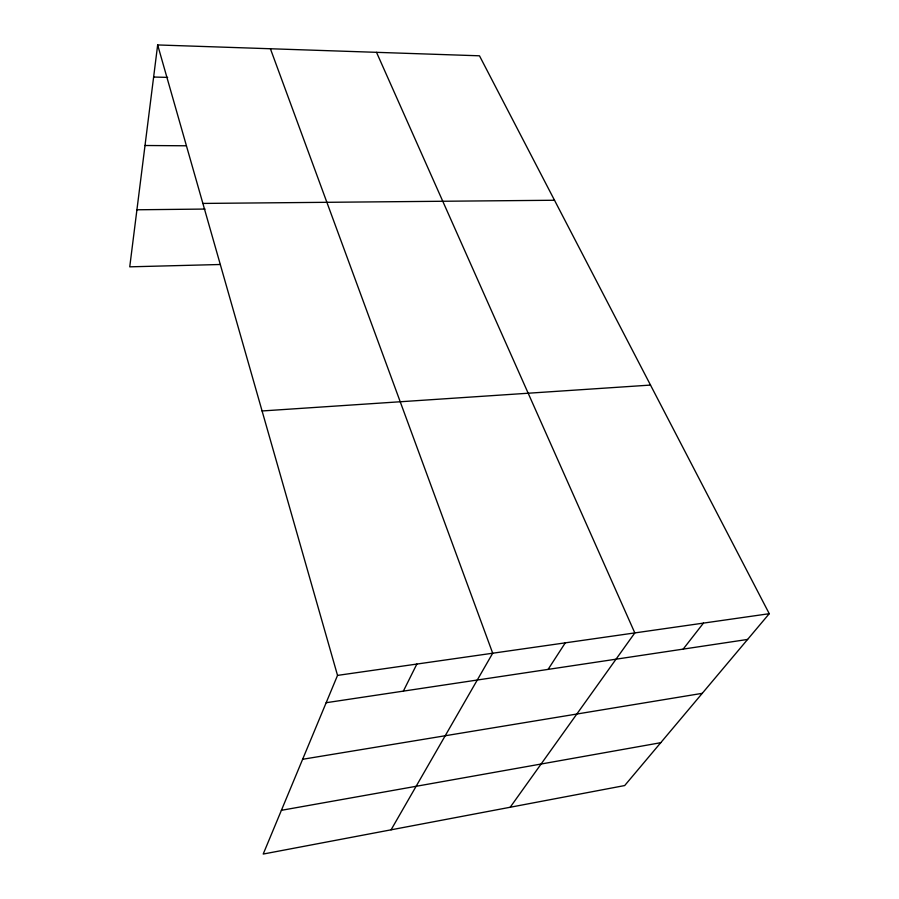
<?xml version="1.0" encoding="UTF-8"?>
<svg xmlns="http://www.w3.org/2000/svg" width="899" height="899" viewBox="0 0 899 899"><rect width="100%" height="100%" fill="white"/><g stroke="black" fill="none" stroke-linecap="round" stroke-linejoin="round"><path stroke-width="1.35" d="M157.662 44.95L337.53 675.396L263.205 854.05L624.681 785.557L769.252 613.702L479.482 55.805L157.662 44.95L129.748 266.834L220.356 264.497M403.359 691.129L416.855 664.058M391.076 829.822L492.697 653.225L270.408 48.76M548.098 669.395L565.28 642.852M510.194 807.257L634.818 632.907L376.512 52.333M683.173 649.112L703.456 623.097M281.398 810.314L660.743 742.698M302.626 759.284L702.265 693.331M326.157 702.715L747.608 639.436M337.53 675.396L769.252 613.702M262.081 410.967L650.505 385.075M136.929 209.782L205.017 209.062M202.871 203.432L554.514 200.252M145.009 145.503L186.318 145.784M153.628 77.033L167.652 77.393"/></g></svg>
